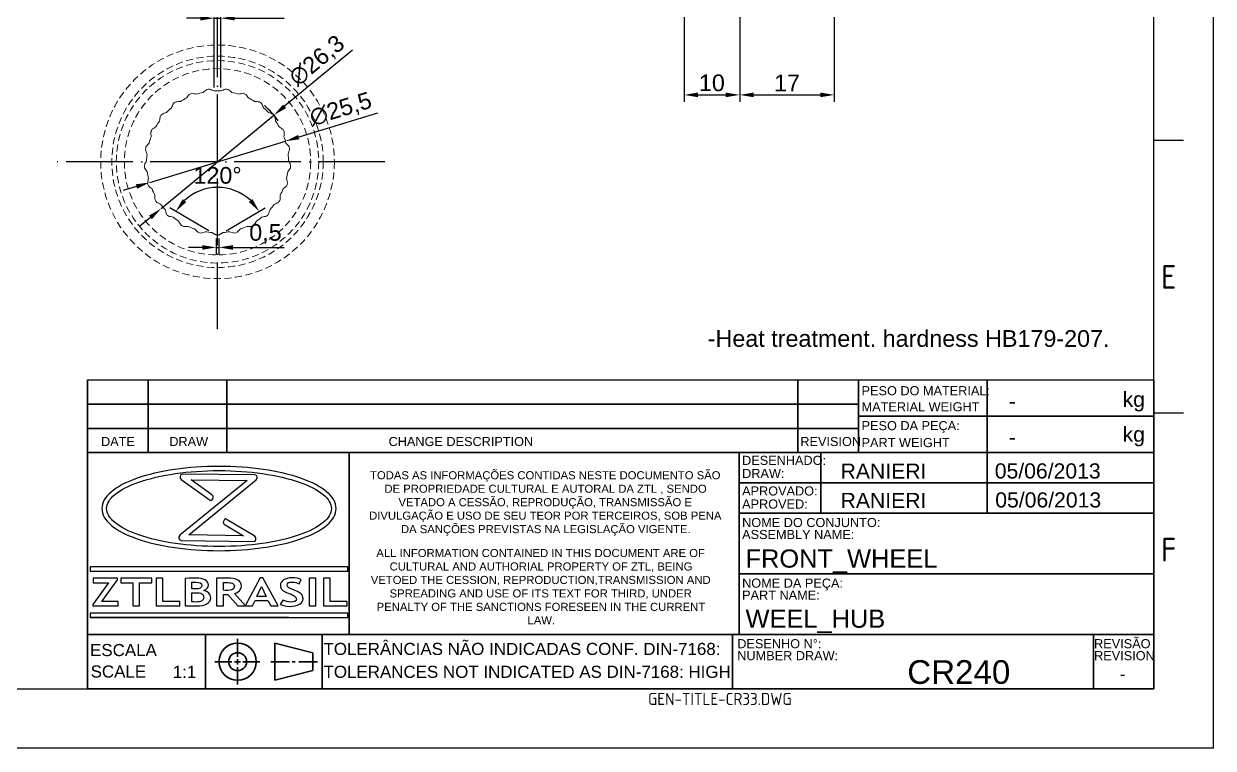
# Model space of a CAD drawing. Header units: millimetres. Extents: x 2429 to 2877, y 1091 to 1407.
# Drawn here: x 2662.8 to 2876.6, y 1091 to 1221.2 of the extents above; entities that cross this region are included whole.
import ezdxf
from ezdxf.enums import TextEntityAlignment as Align

# ---------------------------------------------------------------- set-up
doc = ezdxf.new("R2010")
doc.units = ezdxf.units.MM
for name, pattern in [('ACAD_ISO02W100', [15, 12, -3]), ('ACAD_ISO04W100', [30, 24, -3, 0, -3]), ('ACAD_ISO05W100', [33, 24, -3, 0, -3, 0, -3]), ('HIDDEN', [1.905, 1.27, -0.635])]:
    doc.linetypes.add(name, pattern=pattern)
for name, color, linetype, lineweight in [('AM_4', 1, 'ACAD_ISO04W100', 25), ('AM_5', 3, 'Continuous', 25), ('AM_8', 40, 'ACAD_ISO02W100', 35), ('AM_BOR', 2, 'ACAD_ISO05W100', 35)]:
    doc.layers.add(name, color=color, linetype=linetype, lineweight=lineweight)
doc.layers.add('Camada 1', color=7, linetype='Continuous')
doc.styles.add('ACISOTS', font='isocp.shx', dxfattribs={"height": 1})
doc.styles.get("Standard").update_dxf_attribs({"font": 'arial.ttf'})
doc.dimstyles.new('ISO-25', dxfattribs={"dimtxt": 3, "dimasz": 2.5, "dimexe": 1.25, "dimexo": 0.625, "dimtad": 1, "dimtxsty": 'Standard', "dimcen": 2.5, "dimadec": 0, "dimazin": 0, "dimtfac": 1, "dimtmove": 0, "dimatfit": 3, "dimfxl": 1, "dimarcsym": 0})

# ---------------------------------------------------------------- blocks, each defined once
blk = doc.blocks.new('A3 ZTL')
for p, q in [((401.17, 9.78), (401.17, 280.82)), ((19.57, 9.78), (401.17, 9.78))]:
    blk.add_line(p, q)
at = {"layer": 'AM_BOR', "color": 135, "linetype": 'Continuous', "lineweight": 25}
for p, q in [((410.96, 290.61), (410.96, 0)), ((410.96, 0), (0, 0))]:
    blk.add_line(p, q, dxfattribs=at)
at = {"layer": 'AM_BOR', "color": 135, "lineweight": 25}
for p, q in [((406.07, 100.29), (401.17, 100.29)), ((406.07, 55.28), (401.17, 55.28))]:
    blk.add_line(p, q, dxfattribs=at)
at = {"layer": 'AM_BOR', "color": 135, "lineweight": 25, "style": 'ACISOTS'}
for s, p in [('E', (403.62, 77.79)), ('F', (403.62, 32.78))]:
    blk.add_text(s, height=3.91, dxfattribs=at).set_placement(p, align=Align.MIDDLE)
blk = doc.blocks.new('*D49')
at = {"layer": 'AM_5', "color": 0, "lineweight": -2, "transparency": 16777216}
for p, q in [((2596.82, 1360.98), (2596.82, 1381.91)), ((2518.21, 1286.1), (2501.01, 1286.1))]:
    blk.add_line(p, q, dxfattribs=at)
blk.add_arc((2596.82, 1286.1), 94.56, 91.5149, 178.4851, dxfattribs=at)
at = {"layer": 'AM_5', "color": 0, "transparency": 16777216}
for points in [[(2594.31, 1381.04), (2594.32, 1380.21), (2596.82, 1380.66)], [(2502.71, 1288.59), (2501.87, 1288.6), (2502.26, 1286.1)]]:
    blk.add_solid(points, dxfattribs=at)
at = {"layer": 'Defpoints', "color": 0, "transparency": 16777216}
for p in [(2549.54, 1367.99), (2596.82, 1360.36), (2518.83, 1286.1), (2816.64, 1286.1), (2596.82, 1211.84)]:
    blk.add_point(p, dxfattribs=at)
at = {"layer": 'AM_5', "color": 0, "transparency": 16777216, "insert": (2528.43, 1354.48), "char_height": 3, "attachment_point": 5, "rotation": 45}
blk.add_mtext('90°', dxfattribs=at)
blk = doc.blocks.new('*D56')
at = {"layer": 'AM_5', "color": 0, "lineweight": -2, "transparency": 16777216}
for p, q in [((2808.47, 1259.27), (2808.47, 1207.18)), ((2791.47, 1225.47), (2791.47, 1207.18)), ((2793.97, 1208.43), (2805.97, 1208.43))]:
    blk.add_line(p, q, dxfattribs=at)
at = {"layer": 'AM_5', "color": 0, "transparency": 16777216}
for points in [[(2793.97, 1208.85), (2793.97, 1208.02), (2791.47, 1208.43)], [(2805.97, 1208.85), (2805.97, 1208.02), (2808.47, 1208.43)]]:
    blk.add_solid(points, dxfattribs=at)
at = {"layer": 'Defpoints', "color": 0, "transparency": 16777216}
for p in [(2808.47, 1259.9), (2791.47, 1226.1), (2808.47, 1208.43)]:
    blk.add_point(p, dxfattribs=at)
at = {"layer": 'AM_5', "color": 0, "transparency": 16777216, "insert": (2799.97, 1210.57), "char_height": 3, "attachment_point": 5}
blk.add_mtext('17', dxfattribs=at)
blk = doc.blocks.new('*D57')
at = {"layer": 'AM_5', "color": 0, "lineweight": -2, "transparency": 16777216}
for p, q in [((2781.47, 1225.47), (2781.47, 1207.18)), ((2791.47, 1225.47), (2791.47, 1207.18)), ((2783.97, 1208.43), (2788.97, 1208.43))]:
    blk.add_line(p, q, dxfattribs=at)
at = {"layer": 'AM_5', "color": 0, "transparency": 16777216}
for points in [[(2783.97, 1208.85), (2783.97, 1208.02), (2781.47, 1208.43)], [(2788.97, 1208.85), (2788.97, 1208.02), (2791.47, 1208.43)]]:
    blk.add_solid(points, dxfattribs=at)
at = {"layer": 'Defpoints', "color": 0, "transparency": 16777216}
for p in [(2781.47, 1226.1), (2791.47, 1226.1), (2791.47, 1208.43)]:
    blk.add_point(p, dxfattribs=at)
at = {"layer": 'AM_5', "color": 0, "transparency": 16777216, "insert": (2786.47, 1210.59), "char_height": 3, "attachment_point": 5}
blk.add_mtext('10', dxfattribs=at)
blk = doc.blocks.new('*D67')
at = {"layer": 'AM_5', "color": 0, "lineweight": -2, "transparency": 16777216}
for p, q in [((2697.02, 1209.76), (2697.02, 1223.47)), ((2698.22, 1209.76), (2698.22, 1223.47)), ((2694.52, 1222.22), (2692.02, 1222.22)), ((2697.02, 1222.22), (2698.22, 1222.22)), ((2700.72, 1222.22), (2709.62, 1222.22))]:
    blk.add_line(p, q, dxfattribs=at)
at = {"layer": 'AM_5', "color": 0, "transparency": 16777216}
for points in [[(2694.52, 1222.64), (2694.52, 1221.81), (2697.02, 1222.22)], [(2700.72, 1222.64), (2700.72, 1221.81), (2698.22, 1222.22)]]:
    blk.add_solid(points, dxfattribs=at)
at = {"layer": 'Defpoints', "color": 0, "transparency": 16777216}
for p in [(2698.22, 1222.22), (2697.02, 1209.14), (2698.22, 1209.14)]:
    blk.add_point(p, dxfattribs=at)
at = {"layer": 'AM_5', "color": 0, "transparency": 16777216, "insert": (2706.42, 1224.65), "char_height": 3, "attachment_point": 5}
blk.add_mtext('1,2', dxfattribs=at)
blk = doc.blocks.new('*D68')
at = {"layer": 'AM_5', "color": 0, "lineweight": -2, "transparency": 16777216}
for p, q in [((2697.37, 1182.63), (2697.37, 1179.77)), ((2697.87, 1182.63), (2697.87, 1179.77)), ((2694.87, 1181.02), (2692.37, 1181.02)), ((2697.37, 1181.02), (2697.87, 1181.02)), ((2700.37, 1181.02), (2709.6, 1181.02))]:
    blk.add_line(p, q, dxfattribs=at)
at = {"layer": 'AM_5', "color": 0, "transparency": 16777216}
for points in [[(2694.87, 1181.43), (2694.87, 1180.6), (2697.37, 1181.02)], [(2700.37, 1181.43), (2700.37, 1180.6), (2697.87, 1181.02)]]:
    blk.add_solid(points, dxfattribs=at)
at = {"layer": 'Defpoints', "color": 0, "transparency": 16777216}
for p in [(2697.37, 1183.25), (2697.87, 1183.25), (2697.87, 1181.02)]:
    blk.add_point(p, dxfattribs=at)
at = {"layer": 'AM_5', "color": 0, "transparency": 16777216, "insert": (2706.23, 1183.44), "char_height": 3, "attachment_point": 5}
blk.add_mtext('0,5', dxfattribs=at)
blk = doc.blocks.new('*D69')
at = {"layer": 'AM_5', "color": 0, "lineweight": -2, "transparency": 16777216}
for p, q in [((2696.08, 1184), (2689.03, 1188.11)), ((2699.16, 1184), (2706.2, 1188.11))]:
    blk.add_line(p, q, dxfattribs=at)
blk.add_arc((2697.62, 1183.11), 8.69, 46.7707, 133.2293, dxfattribs=at)
at = {"layer": 'AM_5', "color": 0, "transparency": 16777216}
for points in [[(2691.99, 1189.18), (2691.34, 1189.7), (2690.11, 1187.48)], [(2703.89, 1189.7), (2703.24, 1189.18), (2705.12, 1187.48)]]:
    blk.add_solid(points, dxfattribs=at)
at = {"layer": 'Defpoints', "color": 0, "transparency": 16777216}
for p in [(2700.58, 1191.27), (2696.62, 1183.69), (2697.37, 1183.25), (2697.87, 1183.25), (2698.62, 1183.69)]:
    blk.add_point(p, dxfattribs=at)
at = {"layer": 'AM_5', "color": 0, "transparency": 16777216, "insert": (2697.62, 1193.95), "char_height": 3, "attachment_point": 5}
blk.add_mtext('120°', dxfattribs=at)
blk = doc.blocks.new('*D70')
at = {"layer": 'AM_5', "color": 0, "lineweight": -2, "transparency": 16777216}
for p, q in [((2721.88, 1216.5), (2709.67, 1206.38)), ((2687.49, 1188.01), (2707.74, 1204.79)), ((2685.57, 1186.42), (2683.64, 1184.82))]:
    blk.add_line(p, q, dxfattribs=at)
blk.add_arc((2697.62, 1196.4), 13.15, 34.1915, 50.1875, dxfattribs=at)
at = {"layer": 'AM_5', "color": 0, "transparency": 16777216}
for points in [[(2709.4, 1206.7), (2709.94, 1206.06), (2707.74, 1204.79)], [(2685.3, 1186.74), (2685.83, 1186.1), (2687.49, 1188.01)]]:
    blk.add_solid(points, dxfattribs=at)
at = {"layer": 'Defpoints', "color": 0, "transparency": 16777216}
for p in [(2707.74, 1204.79), (2687.49, 1188.01)]:
    blk.add_point(p, dxfattribs=at)
at = {"layer": 'AM_5', "color": 0, "transparency": 16777216, "insert": (2715.56, 1214.48), "char_height": 3, "attachment_point": 5, "rotation": 39.6378}
blk.add_mtext('∅26,3', dxfattribs=at)
blk = doc.blocks.new('*D71')
at = {"layer": 'AM_5', "color": 0, "lineweight": -2, "transparency": 16777216}
for p, q in [((2726.39, 1205.15), (2712.21, 1200.84)), ((2685.42, 1192.69), (2709.82, 1200.11)), ((2683.03, 1191.96), (2680.64, 1191.23))]:
    blk.add_line(p, q, dxfattribs=at)
at = {"layer": 'AM_5', "color": 0, "transparency": 16777216}
for points in [[(2712.09, 1201.24), (2712.33, 1200.44), (2709.82, 1200.11)], [(2682.91, 1192.36), (2683.15, 1191.56), (2685.42, 1192.69)]]:
    blk.add_solid(points, dxfattribs=at)
at = {"layer": 'Defpoints', "color": 0, "transparency": 16777216}
for p in [(2709.82, 1200.11), (2685.42, 1192.69)]:
    blk.add_point(p, dxfattribs=at)
at = {"layer": 'AM_5', "color": 0, "transparency": 16777216, "insert": (2719.78, 1205.73), "char_height": 3, "attachment_point": 5, "rotation": 16.9188}
blk.add_mtext('∅25,5', dxfattribs=at)

msp = doc.modelspace()

# ---------------------------------------------------------------- linework, layer by layer
at = {"linetype": 'Continuous'}
msp.add_line((2674.261, 1157.192), (2865.925, 1157.192), dxfattribs=at)
at = {"color": 7, "linetype": 'HIDDEN', "lineweight": 0}
for radius in [21, 19, 18.2, 16.75]:
    msp.add_circle((2697.617, 1196.4), radius, dxfattribs=at)
at = {"color": 7, "linetype": 'Continuous', "lineweight": 15}
for radius, start, end in [(13.15, 110.51066, 112.68934), (12.75, 101.69841, 107.10159), (13.15, 96.11066, 98.28934), (12.75, 87.29841, 92.70159), (13.15, 81.71066, 83.88934), (12.75, 72.89841, 78.30159), (13.15, 67.31066, 69.48934), (12.75, 130.49841, 135.90159), (13.15, 124.91066, 127.08934), (12.75, 116.09841, 121.50159), (12.75, 58.49841, 63.90159), (13.15, 52.91066, 55.08934), (12.75, 44.09841, 49.50159), (12.75, 144.89841, 150.30159), (13.15, 139.31066, 141.48934), (13.15, 38.51066, 40.68934), (12.75, 29.69841, 35.10159), (13.15, 153.71066, 155.88934), (13.15, 24.11066, 26.28934), (12.75, 159.29841, 164.70159), (12.75, 15.29841, 20.70159), (13.15, 168.11066, 170.28934), (12.75, 173.69841, 179.10159), (12.75, 0.89841, 6.30159), (13.15, 9.71066, 11.88934), (13.15, 182.51066, 184.68934), (13.15, 355.31066, 357.48934), (12.75, 188.09841, 193.50159), (12.75, 346.49841, 351.90159), (13.15, 196.91066, 199.08934), (12.75, 202.49841, 207.90159), (12.75, 332.09841, 337.50159), (13.15, 340.91066, 343.08934), (13.15, 211.31066, 213.48934), (12.75, 216.89841, 222.30159), (12.75, 317.69841, 323.10159), (13.15, 326.51066, 328.68934), (13.15, 225.71066, 227.88934), (13.15, 312.11066, 314.28934), (12.75, 231.29841, 236.70159), (13.15, 240.11066, 242.28934), (12.75, 245.69841, 251.10159), (12.75, 288.89841, 294.30159), (13.15, 297.71066, 299.88934), (12.75, 303.29841, 308.70159), (13.15, 254.51066, 256.68934), (12.75, 260.09841, 265.50159), (13.15, 268.91066, 271.08934), (12.75, 274.49841, 279.90159), (13.15, 283.31066, 285.48934)]:
    msp.add_arc((2697.617, 1196.4), radius, start, end, dxfattribs=at)
for points in [[(2692.545, 1208.533), (2692.367, 1208.306), (2692.188, 1208.079), (2692.008, 1207.85)], [(2693.868, 1208.587), (2693.581, 1208.63), (2693.295, 1208.673), (2693.01, 1208.717)], [(2695.722, 1209.413), (2695.493, 1209.238), (2695.263, 1209.062), (2695.032, 1208.885)], [(2697.016, 1209.136), (2696.749, 1209.25), (2696.483, 1209.363), (2696.218, 1209.476)], [(2699.017, 1209.476), (2698.752, 1209.363), (2698.486, 1209.25), (2698.218, 1209.136)], [(2700.203, 1208.885), (2699.972, 1209.062), (2699.742, 1209.238), (2699.513, 1209.413)], [(2702.225, 1208.717), (2701.94, 1208.673), (2701.654, 1208.63), (2701.367, 1208.587)], [(2703.226, 1207.85), (2703.047, 1208.079), (2702.868, 1208.306), (2702.69, 1208.533)], [(2689.687, 1206.89), (2689.571, 1206.626), (2689.454, 1206.361), (2689.337, 1206.096)], [(2690.955, 1207.271), (2690.666, 1207.242), (2690.378, 1207.213), (2690.092, 1207.184)], [(2705.143, 1207.184), (2704.856, 1207.213), (2704.568, 1207.242), (2704.28, 1207.271)], [(2705.898, 1206.096), (2705.78, 1206.361), (2705.664, 1206.626), (2705.548, 1206.89)], [(2687.328, 1204.588), (2687.281, 1204.304), (2687.233, 1204.018), (2687.186, 1203.732)], [(2688.461, 1205.273), (2688.188, 1205.173), (2687.917, 1205.073), (2687.646, 1204.973)], [(2707.588, 1204.973), (2707.318, 1205.073), (2707.046, 1205.173), (2706.774, 1205.273)], [(2708.049, 1203.732), (2708.001, 1204.018), (2707.954, 1204.304), (2707.907, 1204.588)], [(2685.615, 1201.772), (2685.64, 1201.485), (2685.665, 1201.197), (2685.691, 1200.907)], [(2686.542, 1202.717), (2686.303, 1202.552), (2686.065, 1202.388), (2685.827, 1202.224)], [(2709.407, 1202.224), (2709.17, 1202.388), (2708.932, 1202.552), (2708.693, 1202.717)], [(2709.544, 1200.907), (2709.57, 1201.197), (2709.595, 1201.485), (2709.62, 1201.772)], [(2685.319, 1199.764), (2685.129, 1199.545), (2684.939, 1199.327), (2684.749, 1199.109)], [(2710.485, 1199.109), (2710.296, 1199.327), (2710.106, 1199.545), (2709.916, 1199.764)], [(2684.656, 1198.618), (2684.752, 1198.346), (2684.848, 1198.074), (2684.944, 1197.8)], [(2710.29, 1197.8), (2710.387, 1198.074), (2710.483, 1198.346), (2710.579, 1198.618)], [(2684.869, 1196.6), (2684.739, 1196.341), (2684.609, 1196.082), (2684.48, 1195.824)], [(2684.511, 1195.325), (2684.672, 1195.086), (2684.833, 1194.845), (2684.995, 1194.604)], [(2710.24, 1194.604), (2710.402, 1194.845), (2710.563, 1195.086), (2710.723, 1195.325)], [(2710.755, 1195.824), (2710.626, 1196.082), (2710.496, 1196.341), (2710.366, 1196.6)], [(2685.22, 1193.423), (2685.158, 1193.14), (2685.097, 1192.857), (2685.036, 1192.575)], [(2710.199, 1192.575), (2710.138, 1192.857), (2710.076, 1193.14), (2710.015, 1193.423)], [(2685.19, 1192.1), (2685.405, 1191.908), (2685.621, 1191.715), (2685.838, 1191.521)], [(2709.397, 1191.521), (2709.614, 1191.715), (2709.829, 1191.908), (2710.044, 1192.1)], [(2686.35, 1190.434), (2686.361, 1190.144), (2686.372, 1189.855), (2686.383, 1189.566)], [(2686.65, 1189.144), (2686.906, 1189.012), (2687.163, 1188.879), (2687.421, 1188.745)], [(2707.814, 1188.745), (2708.071, 1188.879), (2708.328, 1189.012), (2708.584, 1189.144)], [(2708.852, 1189.566), (2708.863, 1189.855), (2708.874, 1190.144), (2708.885, 1190.434)], [(2688.187, 1187.819), (2688.27, 1187.541), (2688.353, 1187.263), (2688.435, 1186.987)], [(2688.799, 1186.645), (2689.08, 1186.58), (2689.362, 1186.515), (2689.645, 1186.45)], [(2705.589, 1186.45), (2705.873, 1186.515), (2706.154, 1186.58), (2706.435, 1186.645)], [(2706.8, 1186.987), (2706.882, 1187.263), (2706.965, 1187.541), (2707.047, 1187.819)], [(2690.618, 1185.744), (2690.767, 1185.494), (2690.916, 1185.246), (2691.064, 1184.999)], [(2691.503, 1184.758), (2691.791, 1184.766), (2692.08, 1184.773), (2692.37, 1184.78)], [(2702.864, 1184.78), (2703.155, 1184.773), (2703.444, 1184.766), (2703.732, 1184.758)], [(2704.17, 1184.999), (2704.319, 1185.246), (2704.468, 1185.494), (2704.617, 1185.744)], [(2693.488, 1184.338), (2693.694, 1184.134), (2693.9, 1183.93), (2694.106, 1183.728)], [(2694.59, 1183.604), (2694.867, 1183.682), (2695.145, 1183.761), (2695.425, 1183.84)], [(2699.81, 1183.84), (2700.089, 1183.761), (2700.368, 1183.682), (2700.645, 1183.604)], [(2701.129, 1183.728), (2701.334, 1183.93), (2701.54, 1184.134), (2701.747, 1184.338)]]:
    msp.add_open_spline(points, degree=3, dxfattribs=at)
at = {"layer": 'AM_4', "ltscale": 0.5}
for p, q in [((2697.617, 1166.318), (2697.617, 1226.483)), ((2727.7, 1196.4), (2667.535, 1196.4))]:
    msp.add_line(p, q, dxfattribs=at)
at = {"layer": 'AM_5'}
for p, q in [((2696.617, 1183.69), (2697.367, 1183.253)), ((2697.867, 1183.253), (2698.617, 1183.69))]:
    msp.add_line(p, q, dxfattribs=at)
at = {"layer": 'AM_8', "color": 0, "linetype": 'Continuous'}
for p, q in [((2674.261, 1157.192), (2674.261, 1101.653)), ((2685.151, 1157.192), (2685.151, 1144.124)), ((2699.308, 1157.192), (2699.308, 1144.124)), ((2801.944, 1157.192), (2801.944, 1144.124)), ((2812.834, 1144.124), (2812.834, 1157.192)), ((2835.978, 1157.192), (2835.978, 1150.658)), ((2865.925, 1101.653), (2865.925, 1157.192)), ((2812.834, 1152.836), (2674.261, 1152.836)), ((2812.834, 1150.658), (2865.925, 1150.658)), ((2835.978, 1150.658), (2835.978, 1144.124)), ((2674.261, 1148.48), (2812.834, 1148.48)), ((2674.261, 1144.124), (2789.695, 1144.124)), ((2721.248, 1144.124), (2721.248, 1111.454)), ((2789.695, 1144.124), (2865.925, 1144.124)), ((2791.358, 1144.124), (2791.358, 1123.433)), ((2806.03, 1144.124), (2806.03, 1133.234)), ((2835.978, 1144.124), (2835.978, 1133.234)), ((2791.358, 1138.679), (2865.925, 1138.679)), ((2791.358, 1133.234), (2865.925, 1133.234)), ((2791.358, 1123.433), (2791.358, 1111.454)), ((2791.358, 1122.344), (2865.925, 1122.344)), ((2674.738, 1114.515), (2710.413, 1114.515)), ((2789.695, 1111.454), (2674.261, 1111.454)), ((2722.571, 1111.454), (2674.261, 1111.454)), ((2695.425, 1111.454), (2695.425, 1101.653)), ((2701.228, 1110.668), (2701.228, 1107.436)), ((2714.766, 1108.169), (2707.915, 1109.906)), ((2707.915, 1109.906), (2707.915, 1103.201)), ((2716.396, 1111.454), (2716.396, 1101.653)), ((2789.695, 1111.454), (2855.035, 1111.454)), ((2790.149, 1101.653), (2790.149, 1111.454)), ((2865.925, 1111.454), (2855.035, 1111.454)), ((2855.035, 1111.454), (2855.035, 1101.653)), ((2714.766, 1108.169), (2714.766, 1104.938)), ((2697.133, 1106.553), (2700.207, 1106.553)), ((2700.674, 1106.553), (2701.756, 1106.553)), ((2701.228, 1106.987), (2701.228, 1106.022)), ((2701.228, 1105.589), (2701.228, 1102.439)), ((2702.172, 1106.553), (2705.227, 1106.553)), ((2707.168, 1106.553), (2710.537, 1106.553)), ((2711.056, 1106.553), (2711.598, 1106.553)), ((2712.225, 1106.553), (2715.561, 1106.553)), ((2714.766, 1104.938), (2707.915, 1103.201)), ((2674.261, 1101.653), (2865.925, 1101.653))]:
    msp.add_line(p, q, dxfattribs=at)
for radius in [3.352, 1.616]:
    msp.add_circle((2701.228, 1106.553), radius, dxfattribs=at)
at = {"layer": 'Camada 1'}
for points, knots in [([(2697.884, 1141.648), (2700.693, 1141.648), (2703.378, 1141.451), (2705.831, 1141.095), (2705.831, 1141.095), (2708.38, 1140.725), (2710.679, 1140.182), (2712.607, 1139.509), (2712.607, 1139.509), (2714.587, 1138.819), (2716.184, 1137.985), (2717.276, 1137.052), (2717.276, 1137.052), (2718.339, 1136.143), (2718.926, 1135.138), (2718.926, 1134.076), (2718.926, 1134.076), (2718.926, 1133.014), (2718.339, 1132.009), (2717.276, 1131.1), (2717.276, 1131.1), (2716.184, 1130.167), (2714.587, 1129.333), (2712.607, 1128.642), (2712.607, 1128.642), (2710.679, 1127.969), (2708.38, 1127.426), (2705.831, 1127.056), (2705.831, 1127.056), (2703.378, 1126.7), (2700.693, 1126.503), (2697.884, 1126.503), (2697.884, 1126.503), (2695.074, 1126.503), (2692.389, 1126.7), (2689.936, 1127.056), (2689.936, 1127.056), (2687.387, 1127.426), (2685.088, 1127.969), (2683.16, 1128.642), (2683.16, 1128.642), (2681.181, 1129.333), (2679.583, 1130.167), (2678.491, 1131.1), (2678.491, 1131.1), (2677.428, 1132.009), (2676.841, 1133.014), (2676.841, 1134.076), (2676.841, 1134.076), (2676.841, 1135.138), (2677.428, 1136.143), (2678.491, 1137.052), (2678.491, 1137.052), (2679.583, 1137.985), (2681.181, 1138.819), (2683.16, 1139.509), (2683.16, 1139.509), (2685.088, 1140.182), (2687.387, 1140.725), (2689.937, 1141.095), (2689.937, 1141.095), (2692.389, 1141.451), (2695.074, 1141.648), (2697.884, 1141.648)], [0, 0, 0, 0, 0.0588235, 0.0588235, 0.0588235, 0.0588235, 0.1176471, 0.1176471, 0.1176471, 0.1176471, 0.1764706, 0.1764706, 0.1764706, 0.1764706, 0.2352941, 0.2352941, 0.2352941, 0.2352941, 0.2941176, 0.2941176, 0.2941176, 0.2941176, 0.3529412, 0.3529412, 0.3529412, 0.3529412, 0.4117647, 0.4117647, 0.4117647, 0.4117647, 0.4705882, 0.4705882, 0.4705882, 0.4705882, 0.5294118, 0.5294118, 0.5294118, 0.5294118, 0.5882353, 0.5882353, 0.5882353, 0.5882353, 0.6470588, 0.6470588, 0.6470588, 0.6470588, 0.7058824, 0.7058824, 0.7058824, 0.7058824, 0.7647059, 0.7647059, 0.7647059, 0.7647059, 0.8235294, 0.8235294, 0.8235294, 0.8235294, 0.8823529, 0.8823529, 0.8823529, 0.8823529, 1, 1, 1, 1]), ([(2697.884, 1140.901), (2695.123, 1140.901), (2692.49, 1140.709), (2690.088, 1140.361), (2690.088, 1140.361), (2687.592, 1140), (2685.346, 1139.471), (2683.467, 1138.815), (2683.467, 1138.815), (2681.639, 1138.177), (2680.165, 1137.423), (2679.162, 1136.595), (2679.162, 1136.595), (2678.209, 1135.809), (2677.683, 1134.957), (2677.683, 1134.076), (2677.683, 1134.076), (2677.683, 1133.195), (2678.209, 1132.343), (2679.162, 1131.557), (2679.162, 1131.557), (2680.165, 1130.729), (2681.639, 1129.975), (2683.467, 1129.337), (2683.467, 1129.337), (2685.346, 1128.681), (2687.592, 1128.152), (2690.088, 1127.79), (2690.088, 1127.79), (2692.49, 1127.443), (2695.123, 1127.25), (2697.884, 1127.25), (2697.884, 1127.25), (2700.644, 1127.25), (2703.278, 1127.443), (2705.679, 1127.79), (2705.679, 1127.79), (2708.175, 1128.152), (2710.421, 1128.681), (2712.3, 1129.337), (2712.3, 1129.337), (2714.129, 1129.975), (2715.602, 1130.729), (2716.606, 1131.557), (2716.606, 1131.557), (2717.558, 1132.343), (2718.084, 1133.195), (2718.084, 1134.076), (2718.084, 1134.076), (2718.084, 1134.957), (2717.558, 1135.809), (2716.606, 1136.595), (2716.606, 1136.595), (2715.602, 1137.423), (2714.129, 1138.177), (2712.3, 1138.815), (2712.3, 1138.815), (2710.421, 1139.471), (2708.175, 1140), (2705.679, 1140.361), (2705.679, 1140.361), (2703.277, 1140.709), (2700.644, 1140.901), (2697.884, 1140.901)], [0, 0, 0, 0, 0.0588235, 0.0588235, 0.0588235, 0.0588235, 0.1176471, 0.1176471, 0.1176471, 0.1176471, 0.1764706, 0.1764706, 0.1764706, 0.1764706, 0.2352941, 0.2352941, 0.2352941, 0.2352941, 0.2941176, 0.2941176, 0.2941176, 0.2941176, 0.3529412, 0.3529412, 0.3529412, 0.3529412, 0.4117647, 0.4117647, 0.4117647, 0.4117647, 0.4705882, 0.4705882, 0.4705882, 0.4705882, 0.5294118, 0.5294118, 0.5294118, 0.5294118, 0.5882353, 0.5882353, 0.5882353, 0.5882353, 0.6470588, 0.6470588, 0.6470588, 0.6470588, 0.7058824, 0.7058824, 0.7058824, 0.7058824, 0.7647059, 0.7647059, 0.7647059, 0.7647059, 0.8235294, 0.8235294, 0.8235294, 0.8235294, 0.8823529, 0.8823529, 0.8823529, 0.8823529, 1, 1, 1, 1]), ([(2696.133, 1135.688), (2696.133, 1135.688), (2691.092, 1139.301), (2691.092, 1139.301), (2691.092, 1139.301), (2690.717, 1139.57), (2690.869, 1140.252), (2691.311, 1140.249), (2691.311, 1140.249), (2691.311, 1140.249), (2704.331, 1140.144), (2704.331, 1140.144), (2704.331, 1140.144), (2704.759, 1140.141), (2704.918, 1139.496), (2704.569, 1139.212), (2704.569, 1139.212), (2704.569, 1139.212), (2692.447, 1129.337), (2692.447, 1129.337), (2692.447, 1129.337), (2692.447, 1129.337), (2702.272, 1129.179), (2702.272, 1129.179), (2702.272, 1129.179), (2702.272, 1129.179), (2698.967, 1131.169), (2698.967, 1131.169), (2698.967, 1131.169), (2698.75, 1131.3), (2698.533, 1131.431), (2698.722, 1131.885), (2698.722, 1131.885), (2698.911, 1132.339), (2699.129, 1132.208), (2699.346, 1132.078), (2699.346, 1132.078), (2699.346, 1132.078), (2704.3, 1129.093), (2704.3, 1129.093), (2704.3, 1129.093), (2704.705, 1128.849), (2704.562, 1128.122), (2704.105, 1128.129), (2704.105, 1128.129), (2704.105, 1128.129), (2691.086, 1128.339), (2691.086, 1128.339), (2691.086, 1128.339), (2690.659, 1128.345), (2690.503, 1128.987), (2690.851, 1129.271), (2690.851, 1129.271), (2690.851, 1129.271), (2702.96, 1139.135), (2702.96, 1139.135), (2702.96, 1139.135), (2702.96, 1139.135), (2692.868, 1139.217), (2692.868, 1139.217), (2692.868, 1139.217), (2692.868, 1139.217), (2696.569, 1136.564), (2696.569, 1136.564), (2696.569, 1136.564), (2696.775, 1136.417), (2696.981, 1136.269), (2696.764, 1135.831), (2696.764, 1135.831), (2696.546, 1135.393), (2696.34, 1135.54), (2696.133, 1135.688)], [0, 0, 0, 0, 0.0526316, 0.0526316, 0.0526316, 0.0526316, 0.1052632, 0.1052632, 0.1052632, 0.1052632, 0.1578947, 0.1578947, 0.1578947, 0.1578947, 0.2105263, 0.2105263, 0.2105263, 0.2105263, 0.2631579, 0.2631579, 0.2631579, 0.2631579, 0.3157895, 0.3157895, 0.3157895, 0.3157895, 0.3684211, 0.3684211, 0.3684211, 0.3684211, 0.4210526, 0.4210526, 0.4210526, 0.4210526, 0.4736842, 0.4736842, 0.4736842, 0.4736842, 0.5263158, 0.5263158, 0.5263158, 0.5263158, 0.5789474, 0.5789474, 0.5789474, 0.5789474, 0.6315789, 0.6315789, 0.6315789, 0.6315789, 0.6842105, 0.6842105, 0.6842105, 0.6842105, 0.7368421, 0.7368421, 0.7368421, 0.7368421, 0.7894737, 0.7894737, 0.7894737, 0.7894737, 0.8421053, 0.8421053, 0.8421053, 0.8421053, 0.8947368, 0.8947368, 0.8947368, 0.8947368, 1, 1, 1, 1]), ([(2674.828, 1123.581), (2674.828, 1123.581), (2720.939, 1123.581), (2720.939, 1123.581), (2720.939, 1123.581), (2720.939, 1123.581), (2721.03, 1123.581), (2721.03, 1123.581), (2721.03, 1123.581), (2721.03, 1123.581), (2721.03, 1123.491), (2721.03, 1123.491), (2721.03, 1123.491), (2721.03, 1123.491), (2721.03, 1122.891), (2721.03, 1122.891), (2721.03, 1122.891), (2721.03, 1122.891), (2721.03, 1122.8), (2721.03, 1122.8), (2721.03, 1122.8), (2721.03, 1122.8), (2720.939, 1122.8), (2720.939, 1122.8), (2720.939, 1122.8), (2720.939, 1122.8), (2674.828, 1122.8), (2674.828, 1122.8), (2674.828, 1122.8), (2674.828, 1122.8), (2674.738, 1122.8), (2674.738, 1122.8), (2674.738, 1122.8), (2674.738, 1122.8), (2674.738, 1122.891), (2674.738, 1122.891), (2674.738, 1122.891), (2674.738, 1122.891), (2674.738, 1123.491), (2674.738, 1123.491), (2674.738, 1123.491), (2674.738, 1123.491), (2674.738, 1123.581), (2674.738, 1123.581), (2674.738, 1123.581), (2674.738, 1123.581), (2674.828, 1123.581), (2674.828, 1123.581)], [0, 0, 0, 0, 0.0769231, 0.0769231, 0.0769231, 0.0769231, 0.1538462, 0.1538462, 0.1538462, 0.1538462, 0.2307692, 0.2307692, 0.2307692, 0.2307692, 0.3076923, 0.3076923, 0.3076923, 0.3076923, 0.3846154, 0.3846154, 0.3846154, 0.3846154, 0.4615385, 0.4615385, 0.4615385, 0.4615385, 0.5384615, 0.5384615, 0.5384615, 0.5384615, 0.6153846, 0.6153846, 0.6153846, 0.6153846, 0.6923077, 0.6923077, 0.6923077, 0.6923077, 0.7692308, 0.7692308, 0.7692308, 0.7692308, 0.8461538, 0.8461538, 0.8461538, 0.8461538, 1, 1, 1, 1]), ([(2675.197, 1116.564), (2675.197, 1116.564), (2675.197, 1116.849), (2675.197, 1116.849), (2675.197, 1116.849), (2675.197, 1116.849), (2678.017, 1120.75), (2678.017, 1120.75), (2678.017, 1120.75), (2678.017, 1120.75), (2675.244, 1120.75), (2675.244, 1120.75), (2675.244, 1120.75), (2675.244, 1120.75), (2675.244, 1121.534), (2675.244, 1121.534), (2675.244, 1121.534), (2675.244, 1121.534), (2679.653, 1121.534), (2679.653, 1121.534), (2679.653, 1121.534), (2679.653, 1121.534), (2679.653, 1121.249), (2679.653, 1121.249), (2679.653, 1121.249), (2679.653, 1121.249), (2676.823, 1117.348), (2676.823, 1117.348), (2676.823, 1117.348), (2676.823, 1117.348), (2679.754, 1117.348), (2679.754, 1117.348), (2679.754, 1117.348), (2679.754, 1117.348), (2679.754, 1116.564), (2679.754, 1116.564), (2679.754, 1116.564), (2679.754, 1116.564), (2675.197, 1116.564), (2675.197, 1116.564)], [0, 0, 0, 0, 0.0909091, 0.0909091, 0.0909091, 0.0909091, 0.1818182, 0.1818182, 0.1818182, 0.1818182, 0.2727273, 0.2727273, 0.2727273, 0.2727273, 0.3636364, 0.3636364, 0.3636364, 0.3636364, 0.4545455, 0.4545455, 0.4545455, 0.4545455, 0.5454545, 0.5454545, 0.5454545, 0.5454545, 0.6363636, 0.6363636, 0.6363636, 0.6363636, 0.7272727, 0.7272727, 0.7272727, 0.7272727, 0.8181818, 0.8181818, 0.8181818, 0.8181818, 1, 1, 1, 1]), ([(2683.567, 1120.75), (2683.567, 1120.75), (2683.567, 1116.564), (2683.567, 1116.564), (2683.567, 1116.564), (2683.567, 1116.564), (2682.366, 1116.564), (2682.366, 1116.564), (2682.366, 1116.564), (2682.366, 1116.564), (2682.366, 1120.75), (2682.366, 1120.75), (2682.366, 1120.75), (2682.366, 1120.75), (2680.215, 1120.75), (2680.215, 1120.75), (2680.215, 1120.75), (2680.215, 1120.75), (2680.215, 1121.534), (2680.215, 1121.534), (2680.215, 1121.534), (2680.215, 1121.534), (2685.814, 1121.534), (2685.814, 1121.534), (2685.814, 1121.534), (2685.814, 1121.534), (2685.814, 1120.75), (2685.814, 1120.75), (2685.814, 1120.75), (2685.814, 1120.75), (2683.567, 1120.75), (2683.567, 1120.75)], [0, 0, 0, 0, 0.1111111, 0.1111111, 0.1111111, 0.1111111, 0.2222222, 0.2222222, 0.2222222, 0.2222222, 0.3333333, 0.3333333, 0.3333333, 0.3333333, 0.4444444, 0.4444444, 0.4444444, 0.4444444, 0.5555556, 0.5555556, 0.5555556, 0.5555556, 0.6666667, 0.6666667, 0.6666667, 0.6666667, 0.7777778, 0.7777778, 0.7777778, 0.7777778, 1, 1, 1, 1]), ([(2686.599, 1116.564), (2686.599, 1116.564), (2686.599, 1121.534), (2686.599, 1121.534), (2686.599, 1121.534), (2686.599, 1121.534), (2687.8, 1121.534), (2687.8, 1121.534), (2687.8, 1121.534), (2687.8, 1121.534), (2687.8, 1117.348), (2687.8, 1117.348), (2687.8, 1117.348), (2687.8, 1117.348), (2690.856, 1117.348), (2690.856, 1117.348), (2690.856, 1117.348), (2690.856, 1117.348), (2690.856, 1116.564), (2690.856, 1116.564), (2690.856, 1116.564), (2690.856, 1116.564), (2686.599, 1116.564), (2686.599, 1116.564)], [0, 0, 0, 0, 0.1428571, 0.1428571, 0.1428571, 0.1428571, 0.2857143, 0.2857143, 0.2857143, 0.2857143, 0.4285714, 0.4285714, 0.4285714, 0.4285714, 0.5714286, 0.5714286, 0.5714286, 0.5714286, 0.7142857, 0.7142857, 0.7142857, 0.7142857, 1, 1, 1, 1]), ([(2693.893, 1116.564), (2693.893, 1116.564), (2691.824, 1116.564), (2691.824, 1116.564), (2691.824, 1116.564), (2691.824, 1116.564), (2691.824, 1121.53), (2691.824, 1121.53), (2691.824, 1121.53), (2692.736, 1121.561), (2693.375, 1121.578), (2693.74, 1121.578), (2693.74, 1121.578), (2694.443, 1121.578), (2694.991, 1121.467), (2695.387, 1121.246), (2695.387, 1121.246), (2695.782, 1121.026), (2695.979, 1120.711), (2695.979, 1120.303), (2695.979, 1120.303), (2695.979, 1119.909), (2695.696, 1119.598), (2695.13, 1119.369), (2695.13, 1119.369), (2695.97, 1119.154), (2696.391, 1118.711), (2696.391, 1118.039), (2696.391, 1118.039), (2696.391, 1117.587), (2696.157, 1117.228), (2695.694, 1116.962), (2695.694, 1116.962), (2695.229, 1116.697), (2694.629, 1116.564), (2693.893, 1116.564)], [0, 0, 0, 0, 0.1, 0.1, 0.1, 0.1, 0.2, 0.2, 0.2, 0.2, 0.3, 0.3, 0.3, 0.3, 0.4, 0.4, 0.4, 0.4, 0.5, 0.5, 0.5, 0.5, 0.6, 0.6, 0.6, 0.6, 0.7, 0.7, 0.7, 0.7, 0.8, 0.8, 0.8, 0.8, 1, 1, 1, 1]), ([(2693.025, 1120.825), (2693.025, 1120.825), (2693.025, 1119.634), (2693.025, 1119.634), (2693.025, 1119.634), (2693.209, 1119.625), (2693.403, 1119.621), (2693.606, 1119.621), (2693.606, 1119.621), (2694.388, 1119.621), (2694.779, 1119.836), (2694.779, 1120.268), (2694.779, 1120.268), (2694.779, 1120.65), (2694.424, 1120.841), (2693.713, 1120.841), (2693.713, 1120.841), (2693.526, 1120.841), (2693.296, 1120.835), (2693.025, 1120.825)], [0, 0, 0, 0, 0.1666667, 0.1666667, 0.1666667, 0.1666667, 0.3333333, 0.3333333, 0.3333333, 0.3333333, 0.5, 0.5, 0.5, 0.5, 0.6666667, 0.6666667, 0.6666667, 0.6666667, 1, 1, 1, 1]), ([(2701.264, 1116.564), (2701.264, 1116.564), (2699.46, 1118.616), (2699.46, 1118.616), (2699.46, 1118.616), (2699.279, 1118.618), (2699.025, 1118.626), (2698.697, 1118.64), (2698.697, 1118.64), (2698.697, 1118.64), (2698.697, 1116.564), (2698.697, 1116.564), (2698.697, 1116.564), (2698.697, 1116.564), (2697.451, 1116.564), (2697.451, 1116.564), (2697.451, 1116.564), (2697.451, 1116.564), (2697.451, 1121.534), (2697.451, 1121.534), (2697.451, 1121.534), (2697.519, 1121.534), (2697.779, 1121.542), (2698.233, 1121.559), (2698.233, 1121.559), (2698.685, 1121.576), (2699.049, 1121.585), (2699.326, 1121.585), (2699.326, 1121.585), (2701.044, 1121.585), (2701.903, 1121.096), (2701.903, 1120.119), (2701.903, 1120.119), (2701.903, 1119.825), (2701.783, 1119.557), (2701.546, 1119.315), (2701.546, 1119.315), (2701.31, 1119.073), (2701.011, 1118.903), (2700.651, 1118.803), (2700.651, 1118.803), (2700.651, 1118.803), (2702.649, 1116.564), (2702.649, 1116.564), (2702.649, 1116.564), (2702.649, 1116.564), (2701.264, 1116.564), (2701.264, 1116.564)], [0, 0, 0, 0, 0.0769231, 0.0769231, 0.0769231, 0.0769231, 0.1538462, 0.1538462, 0.1538462, 0.1538462, 0.2307692, 0.2307692, 0.2307692, 0.2307692, 0.3076923, 0.3076923, 0.3076923, 0.3076923, 0.3846154, 0.3846154, 0.3846154, 0.3846154, 0.4615385, 0.4615385, 0.4615385, 0.4615385, 0.5384615, 0.5384615, 0.5384615, 0.5384615, 0.6153846, 0.6153846, 0.6153846, 0.6153846, 0.6923077, 0.6923077, 0.6923077, 0.6923077, 0.7692308, 0.7692308, 0.7692308, 0.7692308, 0.8461538, 0.8461538, 0.8461538, 0.8461538, 1, 1, 1, 1]), ([(2698.697, 1120.767), (2698.697, 1120.767), (2698.697, 1119.387), (2698.697, 1119.387), (2698.697, 1119.387), (2698.92, 1119.373), (2699.09, 1119.366), (2699.206, 1119.366), (2699.206, 1119.366), (2699.708, 1119.366), (2700.075, 1119.418), (2700.306, 1119.522), (2700.306, 1119.522), (2700.54, 1119.626), (2700.656, 1119.828), (2700.656, 1120.129), (2700.656, 1120.129), (2700.656, 1120.373), (2700.532, 1120.545), (2700.281, 1120.641), (2700.281, 1120.641), (2700.032, 1120.738), (2699.64, 1120.787), (2699.104, 1120.787), (2699.104, 1120.787), (2698.975, 1120.787), (2698.839, 1120.781), (2698.697, 1120.767)], [0, 0, 0, 0, 0.125, 0.125, 0.125, 0.125, 0.25, 0.25, 0.25, 0.25, 0.375, 0.375, 0.375, 0.375, 0.5, 0.5, 0.5, 0.5, 0.625, 0.625, 0.625, 0.625, 0.75, 0.75, 0.75, 0.75, 1, 1, 1, 1]), ([(2707.174, 1116.564), (2707.174, 1116.564), (2706.68, 1117.571), (2706.68, 1117.571), (2706.68, 1117.571), (2706.68, 1117.571), (2704.362, 1117.571), (2704.362, 1117.571), (2704.362, 1117.571), (2704.362, 1117.571), (2703.891, 1116.564), (2703.891, 1116.564), (2703.891, 1116.564), (2703.891, 1116.564), (2702.558, 1116.564), (2702.558, 1116.564), (2702.558, 1116.564), (2702.558, 1116.564), (2705.254, 1121.602), (2705.254, 1121.602), (2705.254, 1121.602), (2705.254, 1121.602), (2705.781, 1121.602), (2705.781, 1121.602), (2705.781, 1121.602), (2705.781, 1121.602), (2708.499, 1116.564), (2708.499, 1116.564), (2708.499, 1116.564), (2708.499, 1116.564), (2707.174, 1116.564), (2707.174, 1116.564)], [0, 0, 0, 0, 0.1111111, 0.1111111, 0.1111111, 0.1111111, 0.2222222, 0.2222222, 0.2222222, 0.2222222, 0.3333333, 0.3333333, 0.3333333, 0.3333333, 0.4444444, 0.4444444, 0.4444444, 0.4444444, 0.5555556, 0.5555556, 0.5555556, 0.5555556, 0.6666667, 0.6666667, 0.6666667, 0.6666667, 0.7777778, 0.7777778, 0.7777778, 0.7777778, 1, 1, 1, 1]), ([(2708.891, 1116.838), (2708.891, 1116.838), (2709.336, 1117.629), (2709.336, 1117.629), (2709.336, 1117.629), (2709.808, 1117.385), (2710.275, 1117.263), (2710.733, 1117.263), (2710.733, 1117.263), (2711.439, 1117.263), (2711.791, 1117.444), (2711.791, 1117.805), (2711.791, 1117.805), (2711.791, 1117.975), (2711.707, 1118.136), (2711.542, 1118.29), (2711.542, 1118.29), (2711.376, 1118.444), (2711.033, 1118.617), (2710.514, 1118.808), (2710.514, 1118.808), (2709.996, 1118.999), (2709.646, 1119.156), (2709.466, 1119.279), (2709.466, 1119.279), (2709.287, 1119.403), (2709.148, 1119.549), (2709.05, 1119.719), (2709.05, 1119.719), (2708.954, 1119.888), (2708.905, 1120.076), (2708.905, 1120.282), (2708.905, 1120.282), (2708.905, 1120.666), (2709.098, 1120.985), (2709.48, 1121.238), (2709.48, 1121.238), (2709.863, 1121.492), (2710.355, 1121.618), (2710.955, 1121.618), (2710.955, 1121.618), (2711.737, 1121.618), (2712.311, 1121.51), (2712.678, 1121.296), (2712.678, 1121.296), (2712.678, 1121.296), (2712.312, 1120.537), (2712.312, 1120.537), (2712.312, 1120.537), (2711.891, 1120.758), (2711.445, 1120.869), (2710.979, 1120.869), (2710.979, 1120.869), (2710.702, 1120.869), (2710.487, 1120.815), (2710.335, 1120.708), (2710.335, 1120.708), (2710.182, 1120.6), (2710.106, 1120.46), (2710.106, 1120.289), (2710.106, 1120.289), (2710.106, 1120.004), (2710.535, 1119.708), (2711.393, 1119.4), (2711.393, 1119.4), (2711.846, 1119.237), (2712.172, 1119.087), (2712.372, 1118.95), (2712.372, 1118.95), (2712.572, 1118.814), (2712.725, 1118.654), (2712.829, 1118.472), (2712.829, 1118.472), (2712.935, 1118.29), (2712.987, 1118.087), (2712.987, 1117.863), (2712.987, 1117.863), (2712.987, 1117.46), (2712.771, 1117.129), (2712.337, 1116.869), (2712.337, 1116.869), (2711.906, 1116.609), (2711.326, 1116.479), (2710.599, 1116.479), (2710.599, 1116.479), (2709.969, 1116.479), (2709.4, 1116.598), (2708.891, 1116.838)], [0, 0, 0, 0, 0.0434783, 0.0434783, 0.0434783, 0.0434783, 0.0869565, 0.0869565, 0.0869565, 0.0869565, 0.1304348, 0.1304348, 0.1304348, 0.1304348, 0.173913, 0.173913, 0.173913, 0.173913, 0.2173913, 0.2173913, 0.2173913, 0.2173913, 0.2608696, 0.2608696, 0.2608696, 0.2608696, 0.3043478, 0.3043478, 0.3043478, 0.3043478, 0.3478261, 0.3478261, 0.3478261, 0.3478261, 0.3913043, 0.3913043, 0.3913043, 0.3913043, 0.4347826, 0.4347826, 0.4347826, 0.4347826, 0.4782609, 0.4782609, 0.4782609, 0.4782609, 0.5217391, 0.5217391, 0.5217391, 0.5217391, 0.5652174, 0.5652174, 0.5652174, 0.5652174, 0.6086957, 0.6086957, 0.6086957, 0.6086957, 0.6521739, 0.6521739, 0.6521739, 0.6521739, 0.6956522, 0.6956522, 0.6956522, 0.6956522, 0.7391304, 0.7391304, 0.7391304, 0.7391304, 0.7826087, 0.7826087, 0.7826087, 0.7826087, 0.826087, 0.826087, 0.826087, 0.826087, 0.8695652, 0.8695652, 0.8695652, 0.8695652, 0.9130435, 0.9130435, 0.9130435, 0.9130435, 1, 1, 1, 1]), ([(2714.071, 1116.564), (2714.071, 1116.564), (2714.071, 1121.534), (2714.071, 1121.534), (2714.071, 1121.534), (2714.071, 1121.534), (2715.271, 1121.534), (2715.271, 1121.534), (2715.271, 1121.534), (2715.271, 1121.534), (2715.271, 1116.564), (2715.271, 1116.564), (2715.271, 1116.564), (2715.271, 1116.564), (2714.071, 1116.564), (2714.071, 1116.564)], [0, 0, 0, 0, 0.2, 0.2, 0.2, 0.2, 0.4, 0.4, 0.4, 0.4, 0.6, 0.6, 0.6, 0.6, 1, 1, 1, 1]), ([(2716.679, 1116.564), (2716.679, 1116.564), (2716.679, 1121.534), (2716.679, 1121.534), (2716.679, 1121.534), (2716.679, 1121.534), (2717.879, 1121.534), (2717.879, 1121.534), (2717.879, 1121.534), (2717.879, 1121.534), (2717.879, 1117.348), (2717.879, 1117.348), (2717.879, 1117.348), (2717.879, 1117.348), (2720.936, 1117.348), (2720.936, 1117.348), (2720.936, 1117.348), (2720.936, 1117.348), (2720.936, 1116.564), (2720.936, 1116.564), (2720.936, 1116.564), (2720.936, 1116.564), (2716.679, 1116.564), (2716.679, 1116.564)], [0, 0, 0, 0, 0.1428571, 0.1428571, 0.1428571, 0.1428571, 0.2857143, 0.2857143, 0.2857143, 0.2857143, 0.4285714, 0.4285714, 0.4285714, 0.4285714, 0.5714286, 0.5714286, 0.5714286, 0.5714286, 0.7142857, 0.7142857, 0.7142857, 0.7142857, 1, 1, 1, 1]), ([(2693.025, 1118.946), (2693.025, 1118.946), (2693.025, 1117.304), (2693.025, 1117.304), (2693.025, 1117.304), (2693.268, 1117.288), (2693.464, 1117.279), (2693.616, 1117.279), (2693.616, 1117.279), (2694.151, 1117.279), (2694.541, 1117.347), (2694.782, 1117.48), (2694.782, 1117.48), (2695.023, 1117.613), (2695.144, 1117.835), (2695.144, 1118.144), (2695.144, 1118.144), (2695.144, 1118.427), (2695.032, 1118.633), (2694.807, 1118.762), (2694.807, 1118.762), (2694.582, 1118.891), (2694.189, 1118.955), (2693.63, 1118.955), (2693.63, 1118.955), (2693.513, 1118.955), (2693.312, 1118.953), (2693.025, 1118.946)], [0, 0, 0, 0, 0.125, 0.125, 0.125, 0.125, 0.25, 0.25, 0.25, 0.25, 0.375, 0.375, 0.375, 0.375, 0.5, 0.5, 0.5, 0.5, 0.625, 0.625, 0.625, 0.625, 0.75, 0.75, 0.75, 0.75, 1, 1, 1, 1]), ([(2705.517, 1120.082), (2705.517, 1120.082), (2704.704, 1118.246), (2704.704, 1118.246), (2704.704, 1118.246), (2704.704, 1118.246), (2706.329, 1118.246), (2706.329, 1118.246), (2706.329, 1118.246), (2706.329, 1118.246), (2705.517, 1120.082), (2705.517, 1120.082)], [0, 0, 0, 0, 0.25, 0.25, 0.25, 0.25, 0.5, 0.5, 0.5, 0.5, 1, 1, 1, 1]), ([(2674.828, 1115.296), (2674.828, 1115.296), (2720.939, 1115.296), (2720.939, 1115.296), (2720.939, 1115.296), (2720.939, 1115.296), (2721.03, 1115.296), (2721.03, 1115.296), (2721.03, 1115.296), (2721.03, 1115.296), (2721.03, 1115.206), (2721.03, 1115.206), (2721.03, 1115.206), (2721.03, 1115.206), (2721.03, 1114.606), (2721.03, 1114.606), (2721.03, 1114.606), (2721.03, 1114.606), (2721.03, 1114.515), (2721.03, 1114.515), (2721.03, 1114.515), (2721.03, 1114.515), (2720.939, 1114.515), (2720.939, 1114.515), (2720.939, 1114.515), (2720.939, 1114.515), (2674.828, 1114.515), (2674.828, 1114.515), (2674.828, 1114.515), (2674.828, 1114.515), (2674.738, 1114.515), (2674.738, 1114.515), (2674.738, 1114.515), (2674.738, 1114.515), (2674.738, 1114.606), (2674.738, 1114.606), (2674.738, 1114.606), (2674.738, 1114.606), (2674.738, 1115.206), (2674.738, 1115.206), (2674.738, 1115.206), (2674.738, 1115.206), (2674.738, 1115.296), (2674.738, 1115.296), (2674.738, 1115.296), (2674.738, 1115.296), (2674.828, 1115.296), (2674.828, 1115.296)], [0, 0, 0, 0, 0.0769231, 0.0769231, 0.0769231, 0.0769231, 0.1538462, 0.1538462, 0.1538462, 0.1538462, 0.2307692, 0.2307692, 0.2307692, 0.2307692, 0.3076923, 0.3076923, 0.3076923, 0.3076923, 0.3846154, 0.3846154, 0.3846154, 0.3846154, 0.4615385, 0.4615385, 0.4615385, 0.4615385, 0.5384615, 0.5384615, 0.5384615, 0.5384615, 0.6153846, 0.6153846, 0.6153846, 0.6153846, 0.6923077, 0.6923077, 0.6923077, 0.6923077, 0.7692308, 0.7692308, 0.7692308, 0.7692308, 0.8461538, 0.8461538, 0.8461538, 0.8461538, 1, 1, 1, 1])]:
    msp.add_open_spline(points, degree=3, knots=knots, dxfattribs=at)

# ---------------------------------------------------------------- block references
at = {"linetype": 'ByBlock', "lineweight": 0, "xscale": 1.089, "yscale": 1.089, "zscale": 1.089}
msp.add_blockref('A3 ZTL', (2429.046, 1090.997), dxfattribs=at)

# ---------------------------------------------------------------- texts
at = {"insert": (2785.732, 1166.146), "char_height": 3, "width": 73.62749, "attachment_point": 1}
msp.add_mtext('-Heat treatment. hardness HB179-207.', dxfattribs=at)
at = {"color": 0, "linetype": 'Continuous', "char_height": 1.452, "attachment_point": 1}
for s, insert in [('\\pi0.40137;TODAS AS INFORMAÇÕES CONTIDAS NESTE DOCUMENTO SÃO \\P\\pi2.9889;DE PROPRIEDADE CULTURAL E AUTORAL DA ZTL , SENDO \\P\\pi5.5165;VETADO A CESSÃO, REPRODUÇÃO, TRANSMISSÃO E \\P\\pi0.23646;DIVULGAÇÃO E USO DE SEU TEOR POR TERCEIROS, SOB PENA \\P\\pi5.9598;DA SANÇÕES PREVISTAS NA LEGISLAÇÃO VIGENTE.', (2724.624, 1140.788)), ('\\pi2.3521;ALL INFORMATION CONTAINED IN THIS DOCUMENT ARE OF \\P\\pi4.7272;CULTURAL AND AUTHORIAL PROPERTY OF ZTL, BEING  \\P\\pi1.3482;VETOED THE CESSION, REPRODUCTION,TRANSMISSION AND \\P\\pi4.7301;SPREADING AND USE OF ITS TEXT FOR THIRD, UNDER \\P\\pi2.4026;PENALTY OF THE SANCTIONS FORESEEN IN THE CURRENT \\P\\pi29.515;LAW.', (2723.816, 1126.812))]:
    msp.add_mtext_dynamic_manual_height_columns(s, width=63.66463, gutter_width=12.5, heights=[0], dxfattribs=dict(at, insert=insert))
at = {"layer": 'AM_8', "color": 0, "linetype": 'Continuous'}
for s, height, p in [('PESO DO MATERIAL:', 1.6335, (2813.382, 1154.445)), ('kg', 2.7225, (2860.298, 1152.357)), ('MATERIAL WEIGHT', 1.6335, (2813.382, 1151.552)), ('PESO DA PEÇA:', 1.6335, (2813.382, 1148.167)), ('kg', 2.7225, (2860.298, 1146.076)), ('DATE', 1.6335, (2676.673, 1145.31)), ('DRAW', 1.6335, (2688.945, 1145.31)), ('CHANGE DESCRIPTION', 1.6335, (2728.36, 1145.31)), ('REVISION', 1.6335, (2802.375, 1145.31)), ('PART WEIGHT', 1.6335, (2813.382, 1145.119)), ('DESENHADO:', 1.6335, (2791.906, 1141.925)), ('DRAW:', 1.6335, (2791.906, 1139.575)), ('APROVADO:', 1.6335, (2791.906, 1136.423)), ('APROVED:', 1.6335, (2791.906, 1134.074)), ('NOME DO CONJUNTO:', 1.6335, (2791.906, 1130.75)), ('ASSEMBLY NAME:', 1.6335, (2791.906, 1128.599)), ('NOME DA PEÇA:', 1.6335, (2791.906, 1119.86)), ('PART NAME:', 1.6335, (2791.906, 1117.709)), ('ESCALA', 2.178, (2674.705, 1107.553)), ('TOLERÂNCIAS NÃO INDICADAS CONF. DIN-7168:', 2.178, (2716.667, 1107.756)), ('DESENHO N%%d:', 1.6335, (2791.037, 1108.97)), ('REVISÃO', 1.6335, (2855.172, 1108.97)), ('NUMBER DRAW:', 1.6335, (2791.037, 1106.819)), ('REVISION', 1.6335, (2855.172, 1106.819)), ('SCALE', 2.178, (2674.807, 1103.704)), ('1:1', 2.178, (2689.573, 1103.645)), ('TOLERANCES NOT INDICATED AS DIN-7168: HIGH', 2.178, (2716.667, 1103.645))]:
    msp.add_text(s, height=height, dxfattribs=at).set_placement(p)
for p in [(2839.856, 1153.409), (2839.856, 1146.93)]:
    msp.add_attdef('-', text='', height=2.723, dxfattribs=at).set_placement(p, align=Align.MIDDLE_LEFT)
for tag, p, height in [('RANIERI', (2809.601, 1139.446), 2.723), ('05/06/2013', (2837.316, 1139.478), 2.723), ('RANIERI', (2809.599, 1134.178), 2.723), ('05/06/2013', (2837.404, 1134.268), 2.723), ('FRONT_WHEEL', (2792.521, 1123.459), 3.267), ('WEEL_HUB', (2792.521, 1112.652), 3.267), ('CR240', (2821.59, 1102.564), 4.259)]:
    msp.add_attdef(tag, p, '', height=height, dxfattribs=at)
msp.add_attdef('-', text='', height=2.13, dxfattribs=at).set_placement((2860.326, 1104.363), align=Align.MIDDLE_CENTER)
at = {"layer": 'AM_8', "color": 0, "linetype": 'Continuous', "style": 'ACISOTS'}
msp.add_attdef('GEN-TITLE-CR33.DWG', (2774.997, 1098.763), '', height=2.178, dxfattribs=at)

# ---------------------------------------------------------------- dimensions: what is measured, and where the dimension line sits
at = {"layer": 'AM_5'}
for base, line1, line2, picture, middle in [((2549.537, 1367.987), ((2816.641, 1286.096), (2518.831, 1286.096)), ((2596.817, 1211.837), (2596.817, 1360.356)), '*D49', (2528.428, 1354.485)), ((2700.578, 1191.273), ((2697.867, 1183.253), (2698.617, 1183.69)), ((2696.617, 1183.69), (2697.367, 1183.253)), '*D69', (2697.617, 1193.95))]:
    dim = msp.add_angular_dim_2l(base=base, line1=line1, line2=line2, dimstyle='ISO-25', dxfattribs=at)
    dim.commit()
    dim.dimension.update_dxf_attribs({"geometry": picture, "text_midpoint": middle})
for base, p1, p2, picture, middle in [((2808.469, 1208.434), (2791.469, 1226.096), (2808.469, 1259.896), '*D56', (2799.969, 1210.565)), ((2698.218, 1222.222), (2697.016, 1209.136), (2698.218, 1209.136), '*D67', (2706.418, 1224.65)), ((2791.469, 1208.434), (2781.469, 1226.096), (2791.469, 1226.096), '*D57', (2786.469, 1210.591)), ((2697.867, 1181.017), (2697.367, 1183.253), (2697.867, 1183.253), '*D68', (2706.235, 1183.444))]:
    dim = msp.add_linear_dim(base=base, p1=p1, p2=p2, dimstyle='ISO-25', dxfattribs=at)
    dim.commit()
    dim.dimension.update_dxf_attribs({"geometry": picture, "text_midpoint": middle})
dim = msp.add_diameter_dim_2p(p1=(2687.491, 1188.011), p2=(2707.744, 1204.789), dimstyle='ISO-25', dxfattribs=at)
dim.commit()
dim.dimension.update_dxf_attribs({"geometry": '*D70', "text_midpoint": (2717.137, 1212.57), "dimtype": 163})
dim = msp.add_diameter_dim_2p(p1=(2685.419, 1192.69), p2=(2709.816, 1200.111), dimstyle='ISO-25', dxfattribs=at)
dim.commit()
dim.dimension.update_dxf_attribs({"geometry": '*D71', "text_midpoint": (2719.776, 1205.73)})

doc.saveas('drawing.dxf')
